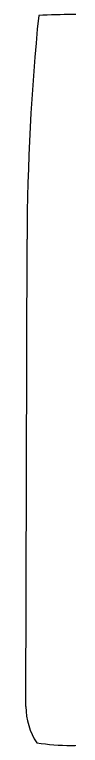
# Model space of a CAD drawing. Header units: millimetres. Extents: x 421 to 3085, y -1408 to 277.
# Drawn here: x 1306.51 to 1308.67, y -1378.77 to -1342.35 of the extents above; entities that cross this region are included whole.
import ezdxf

# ---------------------------------------------------------------- set-up
doc = ezdxf.new("R2010")
doc.units = ezdxf.units.MM

msp = doc.modelspace()

# ---------------------------------------------------------------- linework, layer by layer
at = {"color": 18, "true_color": 0x000000}
msp.add_line((1306.515, -1376.834), (1306.574, -1353.535), dxfattribs=at)
for centre, radius, start, end in [((1419.822, -1353.821), 113.249, 174.20616, 179.85524), ((1308.76, -1378.575), 36.222, 87.1652, 92.5453), ((1309.773, -1376.842), 3.258, 179.8552, 213.633), ((1308.791, -1366.551), 12.219, 261.8579, 277.8525)]:
    msp.add_arc(centre, radius, start, end, dxfattribs=at)

doc.saveas('drawing.dxf')
